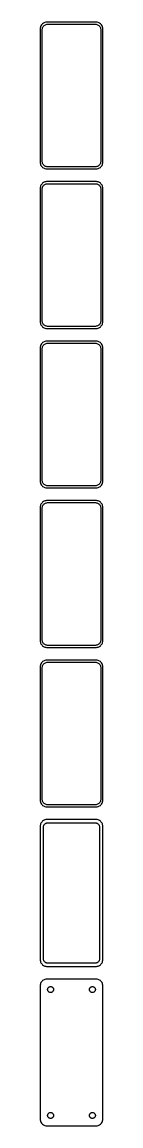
# Model space of a CAD drawing. Header units: metres. Extents: x -22 to 22, y 1658 to 3358.
# Drawn here: x -22 to 22, y 1658 to 2446 of the extents above; entities that cross this region are included whole.
import ezdxf

# ---------------------------------------------------------------- set-up
doc = ezdxf.new("R2010")
doc.units = ezdxf.units.M

msp = doc.modelspace()

# ---------------------------------------------------------------- linework, layer by layer
for p, q in [((-19.6289, 2446.02), (-20.1791, 2445.72)), ((-19.0451, 2446.26), (-19.6289, 2446.02)), ((-18.4369, 2446.41), (-19.0451, 2446.26)), ((-17.8139, 2446.49), (-18.4369, 2446.41)), ((17.8139, 2446.49), (-17.8139, 2446.49)), ((18.4369, 2446.41), (17.8139, 2446.49)), ((19.0451, 2446.26), (18.4369, 2446.41)), ((19.6289, 2446.02), (19.0451, 2446.26)), ((20.1791, 2445.72), (19.6289, 2446.02)), ((-22.4606, 2442.13), (-22.5, 2441.5)), ((-22.5, 2441.5), (-22.5, 2346.5)), ((-22.3429, 2442.74), (-22.4606, 2442.13)), ((-22.1489, 2443.34), (-22.3429, 2442.74)), ((-21.8815, 2443.91), (-22.1489, 2443.34)), ((-21.5451, 2444.44), (-21.8815, 2443.91)), ((-21.1448, 2444.92), (-21.5451, 2444.44)), ((-20.6871, 2445.35), (-21.1448, 2444.92)), ((-21, 2441), (-20.9684, 2441.5)), ((-21, 2347), (-21, 2441)), ((-20.9684, 2441.5), (-20.8743, 2441.99)), ((-20.8743, 2441.99), (-20.7191, 2442.47)), ((-20.7191, 2442.47), (-20.5052, 2442.93)), ((-20.1791, 2445.72), (-20.6871, 2445.35)), ((-20.5052, 2442.93), (-20.2361, 2443.35)), ((-20.2361, 2443.35), (-19.9159, 2443.74)), ((-19.9159, 2443.74), (-19.5497, 2444.08)), ((-19.5497, 2444.08), (-19.1433, 2444.38)), ((-19.1433, 2444.38), (-18.7031, 2444.62)), ((-18.7031, 2444.62), (-18.2361, 2444.8)), ((-18.2361, 2444.8), (-17.7495, 2444.93)), ((-17.7495, 2444.93), (-17.2512, 2444.99)), ((-17.2512, 2444.99), (17.2512, 2444.99)), ((17.2512, 2444.99), (17.7495, 2444.93)), ((17.7495, 2444.93), (18.2361, 2444.8)), ((18.2361, 2444.8), (18.7031, 2444.62)), ((18.7031, 2444.62), (19.1433, 2444.38)), ((19.1433, 2444.38), (19.5497, 2444.08)), ((19.5497, 2444.08), (19.9159, 2443.74)), ((19.9159, 2443.74), (20.2361, 2443.35)), ((20.6871, 2445.35), (20.1791, 2445.72)), ((20.2361, 2443.35), (20.5052, 2442.93)), ((20.5052, 2442.93), (20.7191, 2442.47)), ((21.1448, 2444.92), (20.6871, 2445.35)), ((20.7191, 2442.47), (20.8743, 2441.99)), ((20.8743, 2441.99), (20.9684, 2441.5)), ((20.9684, 2441.5), (21, 2441)), ((21, 2441), (21, 2347)), ((21.5451, 2444.44), (21.1448, 2444.92)), ((21.8815, 2443.91), (21.5451, 2444.44)), ((22.1489, 2443.34), (21.8815, 2443.91)), ((22.3429, 2442.74), (22.1489, 2443.34)), ((22.4606, 2442.13), (22.3429, 2442.74)), ((22.5, 2441.5), (22.4606, 2442.13)), ((22.5, 2346.5), (22.5, 2441.5)), ((-22.5, 2346.5), (-22.4606, 2345.87)), ((-22.4606, 2345.87), (-22.3429, 2345.26)), ((-22.3429, 2345.26), (-22.1489, 2344.66)), ((-22.1489, 2344.66), (-21.8815, 2344.09)), ((-21.8815, 2344.09), (-21.5451, 2343.56)), ((-21.5451, 2343.56), (-21.1448, 2343.08)), ((-20.9684, 2346.5), (-21, 2347)), ((-20.8743, 2346.01), (-20.9684, 2346.5)), ((-20.7191, 2345.53), (-20.8743, 2346.01)), ((-20.5052, 2345.07), (-20.7191, 2345.53)), ((-20.2361, 2344.65), (-20.5052, 2345.07)), ((-19.9159, 2344.26), (-20.2361, 2344.65)), ((-19.5497, 2343.92), (-19.9159, 2344.26)), ((-19.1433, 2343.62), (-19.5497, 2343.92)), ((-18.7031, 2343.38), (-19.1433, 2343.62)), ((-18.2361, 2343.2), (-18.7031, 2343.38)), ((18.7031, 2343.38), (18.2361, 2343.2)), ((19.1433, 2343.62), (18.7031, 2343.38)), ((19.5497, 2343.92), (19.1433, 2343.62)), ((19.9159, 2344.26), (19.5497, 2343.92)), ((20.2361, 2344.65), (19.9159, 2344.26)), ((20.5052, 2345.07), (20.2361, 2344.65)), ((20.7191, 2345.53), (20.5052, 2345.07)), ((20.8743, 2346.01), (20.7191, 2345.53)), ((20.9684, 2346.5), (20.8743, 2346.01)), ((21, 2347), (20.9684, 2346.5)), ((21.1448, 2343.08), (21.5451, 2343.56)), ((21.5451, 2343.56), (21.8815, 2344.09)), ((21.8815, 2344.09), (22.1489, 2344.66)), ((22.1489, 2344.66), (22.3429, 2345.26)), ((22.3429, 2345.26), (22.4606, 2345.87)), ((22.4606, 2345.87), (22.5, 2346.5)), ((-21.1448, 2343.08), (-20.6871, 2342.65)), ((-20.6871, 2342.65), (-20.1791, 2342.28)), ((-20.1791, 2342.28), (-19.6289, 2341.98)), ((-19.6289, 2341.98), (-19.0451, 2341.74)), ((-19.0451, 2341.74), (-18.4369, 2341.59)), ((-18.4369, 2341.59), (-17.8139, 2341.51)), ((-17.7495, 2343.07), (-18.2361, 2343.2)), ((-17.8139, 2341.51), (17.8139, 2341.51)), ((-17.2512, 2343.01), (-17.7495, 2343.07)), ((17.2512, 2343.01), (-17.2512, 2343.01)), ((17.7495, 2343.07), (17.2512, 2343.01)), ((18.2361, 2343.2), (17.7495, 2343.07)), ((17.8139, 2341.51), (18.4369, 2341.59)), ((18.4369, 2341.59), (19.0451, 2341.74)), ((19.0451, 2341.74), (19.6289, 2341.98)), ((19.6289, 2341.98), (20.1791, 2342.28)), ((20.1791, 2342.28), (20.6871, 2342.65)), ((20.6871, 2342.65), (21.1448, 2343.08)), ((-22.4606, 2328.13), (-22.5, 2327.5)), ((-22.5, 2327.5), (-22.5, 2232.5)), ((-22.3429, 2328.74), (-22.4606, 2328.13)), ((-22.1489, 2329.34), (-22.3429, 2328.74)), ((-21.8815, 2329.91), (-22.1489, 2329.34)), ((-21.5451, 2330.44), (-21.8815, 2329.91)), ((-21.1448, 2330.92), (-21.5451, 2330.44)), ((-20.6871, 2331.35), (-21.1448, 2330.92)), ((-21, 2327), (-20.9684, 2327.5)), ((-20.9684, 2327.5), (-20.8743, 2327.99)), ((-20.8743, 2327.99), (-20.7191, 2328.47)), ((-20.7191, 2328.47), (-20.5052, 2328.93)), ((-20.1791, 2331.72), (-20.6871, 2331.35)), ((-20.5052, 2328.93), (-20.2361, 2329.35)), ((-20.2361, 2329.35), (-19.9159, 2329.74)), ((-19.6289, 2332.02), (-20.1791, 2331.72)), ((-19.9159, 2329.74), (-19.5497, 2330.08)), ((-19.0451, 2332.26), (-19.6289, 2332.02)), ((-19.5497, 2330.08), (-19.1433, 2330.38)), ((-19.1433, 2330.38), (-18.7031, 2330.62)), ((-18.4369, 2332.41), (-19.0451, 2332.26)), ((-18.7031, 2330.62), (-18.2361, 2330.8)), ((-17.8139, 2332.49), (-18.4369, 2332.41)), ((-18.2361, 2330.8), (-17.7495, 2330.93)), ((17.8139, 2332.49), (-17.8139, 2332.49)), ((-17.7495, 2330.93), (-17.2512, 2330.99)), ((-17.2512, 2330.99), (17.2512, 2330.99)), ((17.2512, 2330.99), (17.7495, 2330.93)), ((17.7495, 2330.93), (18.2361, 2330.8)), ((18.4369, 2332.41), (17.8139, 2332.49)), ((18.2361, 2330.8), (18.7031, 2330.62)), ((19.0451, 2332.26), (18.4369, 2332.41)), ((18.7031, 2330.62), (19.1433, 2330.38)), ((19.6289, 2332.02), (19.0451, 2332.26)), ((19.1433, 2330.38), (19.5497, 2330.08)), ((19.5497, 2330.08), (19.9159, 2329.74)), ((20.1791, 2331.72), (19.6289, 2332.02)), ((19.9159, 2329.74), (20.2361, 2329.35)), ((20.6871, 2331.35), (20.1791, 2331.72)), ((20.2361, 2329.35), (20.5052, 2328.93)), ((20.5052, 2328.93), (20.7191, 2328.47)), ((21.1448, 2330.92), (20.6871, 2331.35)), ((20.7191, 2328.47), (20.8743, 2327.99)), ((20.8743, 2327.99), (20.9684, 2327.5)), ((20.9684, 2327.5), (21, 2327)), ((21.5451, 2330.44), (21.1448, 2330.92)), ((21.8815, 2329.91), (21.5451, 2330.44)), ((22.1489, 2329.34), (21.8815, 2329.91)), ((22.3429, 2328.74), (22.1489, 2329.34)), ((22.4606, 2328.13), (22.3429, 2328.74)), ((22.5, 2327.5), (22.4606, 2328.13)), ((22.5, 2232.5), (22.5, 2327.5)), ((-21, 2233), (-21, 2327)), ((21, 2327), (21, 2233)), ((-20.9684, 2232.5), (-21, 2233)), ((21, 2233), (20.9684, 2232.5)), ((-22.5, 2232.5), (-22.4606, 2231.87)), ((-22.4606, 2231.87), (-22.3429, 2231.26)), ((-22.3429, 2231.26), (-22.1489, 2230.66)), ((-22.1489, 2230.66), (-21.8815, 2230.09)), ((-21.8815, 2230.09), (-21.5451, 2229.56)), ((-21.5451, 2229.56), (-21.1448, 2229.08)), ((-21.1448, 2229.08), (-20.6871, 2228.65)), ((-20.8743, 2232.01), (-20.9684, 2232.5)), ((-20.7191, 2231.53), (-20.8743, 2232.01)), ((-20.5052, 2231.07), (-20.7191, 2231.53)), ((-20.6871, 2228.65), (-20.1791, 2228.28)), ((-20.2361, 2230.65), (-20.5052, 2231.07)), ((-19.9159, 2230.26), (-20.2361, 2230.65)), ((-20.1791, 2228.28), (-19.6289, 2227.98)), ((-19.5497, 2229.92), (-19.9159, 2230.26)), ((-19.6289, 2227.98), (-19.0451, 2227.74)), ((-19.1433, 2229.62), (-19.5497, 2229.92)), ((-18.7031, 2229.38), (-19.1433, 2229.62)), ((-19.0451, 2227.74), (-18.4369, 2227.59)), ((-18.2361, 2229.2), (-18.7031, 2229.38)), ((-18.4369, 2227.59), (-17.8139, 2227.51)), ((-17.7495, 2229.07), (-18.2361, 2229.2)), ((-17.8139, 2227.51), (17.8139, 2227.51)), ((-17.2512, 2229.01), (-17.7495, 2229.07)), ((17.2512, 2229.01), (-17.2512, 2229.01)), ((17.7495, 2229.07), (17.2512, 2229.01)), ((18.2361, 2229.2), (17.7495, 2229.07)), ((17.8139, 2227.51), (18.4369, 2227.59)), ((18.7031, 2229.38), (18.2361, 2229.2)), ((18.4369, 2227.59), (19.0451, 2227.74)), ((19.1433, 2229.62), (18.7031, 2229.38)), ((19.0451, 2227.74), (19.6289, 2227.98)), ((19.5497, 2229.92), (19.1433, 2229.62)), ((19.9159, 2230.26), (19.5497, 2229.92)), ((19.6289, 2227.98), (20.1791, 2228.28)), ((20.2361, 2230.65), (19.9159, 2230.26)), ((20.1791, 2228.28), (20.6871, 2228.65)), ((20.5052, 2231.07), (20.2361, 2230.65)), ((20.7191, 2231.53), (20.5052, 2231.07)), ((20.6871, 2228.65), (21.1448, 2229.08)), ((20.8743, 2232.01), (20.7191, 2231.53)), ((20.9684, 2232.5), (20.8743, 2232.01)), ((21.1448, 2229.08), (21.5451, 2229.56)), ((21.5451, 2229.56), (21.8815, 2230.09)), ((21.8815, 2230.09), (22.1489, 2230.66)), ((22.1489, 2230.66), (22.3429, 2231.26)), ((22.3429, 2231.26), (22.4606, 2231.87)), ((22.4606, 2231.87), (22.5, 2232.5)), ((-20.6871, 2217.35), (-21.1448, 2216.92)), ((-20.1791, 2217.72), (-20.6871, 2217.35)), ((-19.6289, 2218.02), (-20.1791, 2217.72)), ((-19.0451, 2218.26), (-19.6289, 2218.02)), ((-18.4369, 2218.41), (-19.0451, 2218.26)), ((-17.8139, 2218.49), (-18.4369, 2218.41)), ((17.8139, 2218.49), (-17.8139, 2218.49)), ((18.4369, 2218.41), (17.8139, 2218.49)), ((19.0451, 2218.26), (18.4369, 2218.41)), ((19.6289, 2218.02), (19.0451, 2218.26)), ((20.1791, 2217.72), (19.6289, 2218.02)), ((20.6871, 2217.35), (20.1791, 2217.72)), ((21.1448, 2216.92), (20.6871, 2217.35)), ((-22.4606, 2214.13), (-22.5, 2213.5)), ((-22.5, 2213.5), (-22.5, 2118.5)), ((-22.3429, 2214.74), (-22.4606, 2214.13)), ((-22.1489, 2215.34), (-22.3429, 2214.74)), ((-21.8815, 2215.91), (-22.1489, 2215.34)), ((-21.5451, 2216.44), (-21.8815, 2215.91)), ((-21.1448, 2216.92), (-21.5451, 2216.44)), ((-21, 2213), (-20.9684, 2213.5)), ((-21, 2119), (-21, 2213)), ((-20.9684, 2213.5), (-20.8743, 2213.99)), ((-20.8743, 2213.99), (-20.7191, 2214.47)), ((-20.7191, 2214.47), (-20.5052, 2214.93)), ((-20.5052, 2214.93), (-20.2361, 2215.35)), ((-20.2361, 2215.35), (-19.9159, 2215.74)), ((-19.9159, 2215.74), (-19.5497, 2216.08)), ((-19.5497, 2216.08), (-19.1433, 2216.38)), ((-19.1433, 2216.38), (-18.7031, 2216.62)), ((-18.7031, 2216.62), (-18.2361, 2216.8)), ((-18.2361, 2216.8), (-17.7495, 2216.93)), ((-17.7495, 2216.93), (-17.2512, 2216.99)), ((-17.2512, 2216.99), (17.2512, 2216.99)), ((17.2512, 2216.99), (17.7495, 2216.93)), ((17.7495, 2216.93), (18.2361, 2216.8)), ((18.2361, 2216.8), (18.7031, 2216.62)), ((18.7031, 2216.62), (19.1433, 2216.38)), ((19.1433, 2216.38), (19.5497, 2216.08)), ((19.5497, 2216.08), (19.9159, 2215.74)), ((19.9159, 2215.74), (20.2361, 2215.35)), ((20.2361, 2215.35), (20.5052, 2214.93)), ((20.5052, 2214.93), (20.7191, 2214.47)), ((20.7191, 2214.47), (20.8743, 2213.99)), ((20.8743, 2213.99), (20.9684, 2213.5)), ((20.9684, 2213.5), (21, 2213)), ((21, 2213), (21, 2119)), ((21.5451, 2216.44), (21.1448, 2216.92)), ((21.8815, 2215.91), (21.5451, 2216.44)), ((22.1489, 2215.34), (21.8815, 2215.91)), ((22.3429, 2214.74), (22.1489, 2215.34)), ((22.4606, 2214.13), (22.3429, 2214.74)), ((22.5, 2213.5), (22.4606, 2214.13)), ((22.5, 2118.5), (22.5, 2213.5)), ((-22.5, 2118.5), (-22.4606, 2117.87)), ((-22.4606, 2117.87), (-22.3429, 2117.26)), ((-22.3429, 2117.26), (-22.1489, 2116.66)), ((-22.1489, 2116.66), (-21.8815, 2116.09)), ((-21.8815, 2116.09), (-21.5451, 2115.56)), ((-21.5451, 2115.56), (-21.1448, 2115.08)), ((-21.1448, 2115.08), (-20.6871, 2114.65)), ((-20.9684, 2118.5), (-21, 2119)), ((-20.8743, 2118.01), (-20.9684, 2118.5)), ((-20.7191, 2117.53), (-20.8743, 2118.01)), ((-20.5052, 2117.07), (-20.7191, 2117.53)), ((-20.6871, 2114.65), (-20.1791, 2114.28)), ((-20.2361, 2116.65), (-20.5052, 2117.07)), ((-19.9159, 2116.26), (-20.2361, 2116.65)), ((-19.5497, 2115.92), (-19.9159, 2116.26)), ((-19.1433, 2115.62), (-19.5497, 2115.92)), ((-18.7031, 2115.38), (-19.1433, 2115.62)), ((-18.2361, 2115.2), (-18.7031, 2115.38)), ((-17.7495, 2115.07), (-18.2361, 2115.2)), ((-17.2512, 2115.01), (-17.7495, 2115.07)), ((17.2512, 2115.01), (-17.2512, 2115.01)), ((17.7495, 2115.07), (17.2512, 2115.01)), ((18.2361, 2115.2), (17.7495, 2115.07)), ((18.7031, 2115.38), (18.2361, 2115.2)), ((19.1433, 2115.62), (18.7031, 2115.38)), ((19.5497, 2115.92), (19.1433, 2115.62)), ((19.9159, 2116.26), (19.5497, 2115.92)), ((20.2361, 2116.65), (19.9159, 2116.26)), ((20.1791, 2114.28), (20.6871, 2114.65)), ((20.5052, 2117.07), (20.2361, 2116.65)), ((20.7191, 2117.53), (20.5052, 2117.07)), ((20.6871, 2114.65), (21.1448, 2115.08)), ((20.8743, 2118.01), (20.7191, 2117.53)), ((20.9684, 2118.5), (20.8743, 2118.01)), ((21, 2119), (20.9684, 2118.5)), ((21.1448, 2115.08), (21.5451, 2115.56)), ((21.5451, 2115.56), (21.8815, 2116.09)), ((21.8815, 2116.09), (22.1489, 2116.66)), ((22.1489, 2116.66), (22.3429, 2117.26)), ((22.3429, 2117.26), (22.4606, 2117.87)), ((22.4606, 2117.87), (22.5, 2118.5)), ((-20.1791, 2114.28), (-19.6289, 2113.98)), ((-19.6289, 2113.98), (-19.0451, 2113.74)), ((-19.0451, 2113.74), (-18.4369, 2113.59)), ((-18.4369, 2113.59), (-17.8139, 2113.51)), ((-17.8139, 2113.51), (17.8139, 2113.51)), ((17.8139, 2113.51), (18.4369, 2113.59)), ((18.4369, 2113.59), (19.0451, 2113.74)), ((19.0451, 2113.74), (19.6289, 2113.98)), ((19.6289, 2113.98), (20.1791, 2114.28)), ((-22.4606, 2100.13), (-22.5, 2099.5)), ((-22.5, 2099.5), (-22.5, 2004.5)), ((-22.3429, 2100.74), (-22.4606, 2100.13)), ((-22.1489, 2101.34), (-22.3429, 2100.74)), ((-21.8815, 2101.91), (-22.1489, 2101.34)), ((-21.5451, 2102.44), (-21.8815, 2101.91)), ((-21.1448, 2102.92), (-21.5451, 2102.44)), ((-20.6871, 2103.35), (-21.1448, 2102.92)), ((-21, 2099), (-20.9684, 2099.5)), ((-21, 2005), (-21, 2099)), ((-20.9684, 2099.5), (-20.8743, 2099.99)), ((-20.8743, 2099.99), (-20.7191, 2100.47)), ((-20.7191, 2100.47), (-20.5052, 2100.93)), ((-20.1791, 2103.72), (-20.6871, 2103.35)), ((-20.5052, 2100.93), (-20.2361, 2101.35)), ((-20.2361, 2101.35), (-19.9159, 2101.74)), ((-19.6289, 2104.02), (-20.1791, 2103.72)), ((-19.9159, 2101.74), (-19.5497, 2102.08)), ((-19.0451, 2104.26), (-19.6289, 2104.02)), ((-19.5497, 2102.08), (-19.1433, 2102.38)), ((-19.1433, 2102.38), (-18.7031, 2102.62)), ((-18.4369, 2104.41), (-19.0451, 2104.26)), ((-18.7031, 2102.62), (-18.2361, 2102.8)), ((-17.8139, 2104.49), (-18.4369, 2104.41)), ((-18.2361, 2102.8), (-17.7495, 2102.93)), ((17.8139, 2104.49), (-17.8139, 2104.49)), ((-17.7495, 2102.93), (-17.2512, 2102.99)), ((-17.2512, 2102.99), (17.2512, 2102.99)), ((17.2512, 2102.99), (17.7495, 2102.93)), ((17.7495, 2102.93), (18.2361, 2102.8)), ((18.4369, 2104.41), (17.8139, 2104.49)), ((18.2361, 2102.8), (18.7031, 2102.62)), ((19.0451, 2104.26), (18.4369, 2104.41)), ((18.7031, 2102.62), (19.1433, 2102.38)), ((19.6289, 2104.02), (19.0451, 2104.26)), ((19.1433, 2102.38), (19.5497, 2102.08)), ((19.5497, 2102.08), (19.9159, 2101.74)), ((20.1791, 2103.72), (19.6289, 2104.02)), ((19.9159, 2101.74), (20.2361, 2101.35)), ((20.6871, 2103.35), (20.1791, 2103.72)), ((20.2361, 2101.35), (20.5052, 2100.93)), ((20.5052, 2100.93), (20.7191, 2100.47)), ((21.1448, 2102.92), (20.6871, 2103.35)), ((20.7191, 2100.47), (20.8743, 2099.99)), ((20.8743, 2099.99), (20.9684, 2099.5)), ((20.9684, 2099.5), (21, 2099)), ((21, 2099), (21, 2005)), ((21.5451, 2102.44), (21.1448, 2102.92)), ((21.8815, 2101.91), (21.5451, 2102.44)), ((22.1489, 2101.34), (21.8815, 2101.91)), ((22.3429, 2100.74), (22.1489, 2101.34)), ((22.4606, 2100.13), (22.3429, 2100.74)), ((22.5, 2099.5), (22.4606, 2100.13)), ((22.5, 2004.5), (22.5, 2099.5)), ((-22.5, 2004.5), (-22.4606, 2003.87)), ((-20.9684, 2004.5), (-21, 2005)), ((-20.8743, 2004.01), (-20.9684, 2004.5)), ((-20.7191, 2003.53), (-20.8743, 2004.01)), ((20.8743, 2004.01), (20.7191, 2003.53)), ((20.9684, 2004.5), (20.8743, 2004.01)), ((21, 2005), (20.9684, 2004.5)), ((22.4606, 2003.87), (22.5, 2004.5)), ((-22.4606, 2003.87), (-22.3429, 2003.26)), ((-22.3429, 2003.26), (-22.1489, 2002.66)), ((-22.1489, 2002.66), (-21.8815, 2002.09)), ((-21.8815, 2002.09), (-21.5451, 2001.56)), ((-21.5451, 2001.56), (-21.1448, 2001.08)), ((-21.1448, 2001.08), (-20.6871, 2000.65)), ((-20.5052, 2003.07), (-20.7191, 2003.53)), ((-20.6871, 2000.65), (-20.1791, 2000.28)), ((-20.2361, 2002.65), (-20.5052, 2003.07)), ((-19.9159, 2002.26), (-20.2361, 2002.65)), ((-20.1791, 2000.28), (-19.6289, 1999.98)), ((-19.5497, 2001.92), (-19.9159, 2002.26)), ((-19.6289, 1999.98), (-19.0451, 1999.74)), ((-19.1433, 2001.62), (-19.5497, 2001.92)), ((-18.7031, 2001.38), (-19.1433, 2001.62)), ((-19.0451, 1999.74), (-18.4369, 1999.59)), ((-18.2361, 2001.2), (-18.7031, 2001.38)), ((-18.4369, 1999.59), (-17.8139, 1999.51)), ((-17.7495, 2001.07), (-18.2361, 2001.2)), ((-17.8139, 1999.51), (17.8139, 1999.51)), ((-17.2512, 2001.01), (-17.7495, 2001.07)), ((17.2512, 2001.01), (-17.2512, 2001.01)), ((17.7495, 2001.07), (17.2512, 2001.01)), ((18.2361, 2001.2), (17.7495, 2001.07)), ((17.8139, 1999.51), (18.4369, 1999.59)), ((18.7031, 2001.38), (18.2361, 2001.2)), ((18.4369, 1999.59), (19.0451, 1999.74)), ((19.1433, 2001.62), (18.7031, 2001.38)), ((19.0451, 1999.74), (19.6289, 1999.98)), ((19.5497, 2001.92), (19.1433, 2001.62)), ((19.9159, 2002.26), (19.5497, 2001.92)), ((19.6289, 1999.98), (20.1791, 2000.28)), ((20.2361, 2002.65), (19.9159, 2002.26)), ((20.1791, 2000.28), (20.6871, 2000.65)), ((20.5052, 2003.07), (20.2361, 2002.65)), ((20.7191, 2003.53), (20.5052, 2003.07)), ((20.6871, 2000.65), (21.1448, 2001.08)), ((21.1448, 2001.08), (21.5451, 2001.56)), ((21.5451, 2001.56), (21.8815, 2002.09)), ((21.8815, 2002.09), (22.1489, 2002.66)), ((22.1489, 2002.66), (22.3429, 2003.26)), ((22.3429, 2003.26), (22.4606, 2003.87)), ((-21.5451, 1988.44), (-21.8815, 1987.91)), ((-21.1448, 1988.92), (-21.5451, 1988.44)), ((-20.6871, 1989.35), (-21.1448, 1988.92)), ((-20.1791, 1989.72), (-20.6871, 1989.35)), ((-19.6289, 1990.02), (-20.1791, 1989.72)), ((-19.0451, 1990.26), (-19.6289, 1990.02)), ((-19.5497, 1988.08), (-19.1433, 1988.38)), ((-19.1433, 1988.38), (-18.7031, 1988.62)), ((-18.4369, 1990.41), (-19.0451, 1990.26)), ((-18.7031, 1988.62), (-18.2361, 1988.8)), ((-17.8139, 1990.49), (-18.4369, 1990.41)), ((-18.2361, 1988.8), (-17.7495, 1988.93)), ((17.8139, 1990.49), (-17.8139, 1990.49)), ((-17.7495, 1988.93), (-17.2512, 1988.99)), ((-17.2512, 1988.99), (17.2512, 1988.99)), ((17.2512, 1988.99), (17.7495, 1988.93)), ((17.7495, 1988.93), (18.2361, 1988.8)), ((18.4369, 1990.41), (17.8139, 1990.49)), ((18.2361, 1988.8), (18.7031, 1988.62)), ((19.0451, 1990.26), (18.4369, 1990.41)), ((18.7031, 1988.62), (19.1433, 1988.38)), ((19.6289, 1990.02), (19.0451, 1990.26)), ((19.1433, 1988.38), (19.5497, 1988.08)), ((20.1791, 1989.72), (19.6289, 1990.02)), ((20.6871, 1989.35), (20.1791, 1989.72)), ((21.1448, 1988.92), (20.6871, 1989.35)), ((21.5451, 1988.44), (21.1448, 1988.92)), ((21.8815, 1987.91), (21.5451, 1988.44)), ((-22.4606, 1986.13), (-22.5, 1985.5)), ((-22.5, 1985.5), (-22.5, 1890.5)), ((-22.3429, 1986.74), (-22.4606, 1986.13)), ((-22.1489, 1987.34), (-22.3429, 1986.74)), ((-21.8815, 1987.91), (-22.1489, 1987.34)), ((-21, 1985), (-20.9684, 1985.5)), ((-21, 1891), (-21, 1985)), ((-20.9684, 1985.5), (-20.8743, 1985.99)), ((-20.8743, 1985.99), (-20.7191, 1986.47)), ((-20.7191, 1986.47), (-20.5052, 1986.93)), ((-20.5052, 1986.93), (-20.2361, 1987.35)), ((-20.2361, 1987.35), (-19.9159, 1987.74)), ((-19.9159, 1987.74), (-19.5497, 1988.08)), ((19.5497, 1988.08), (19.9159, 1987.74)), ((19.9159, 1987.74), (20.2361, 1987.35)), ((20.2361, 1987.35), (20.5052, 1986.93)), ((20.5052, 1986.93), (20.7191, 1986.47)), ((20.7191, 1986.47), (20.8743, 1985.99)), ((20.8743, 1985.99), (20.9684, 1985.5)), ((20.9684, 1985.5), (21, 1985)), ((21, 1985), (21, 1891)), ((22.1489, 1987.34), (21.8815, 1987.91)), ((22.3429, 1986.74), (22.1489, 1987.34)), ((22.4606, 1986.13), (22.3429, 1986.74)), ((22.5, 1985.5), (22.4606, 1986.13)), ((22.5, 1890.5), (22.5, 1985.5)), ((-22.5, 1890.5), (-22.4606, 1889.87)), ((-22.4606, 1889.87), (-22.3429, 1889.26)), ((-22.3429, 1889.26), (-22.1489, 1888.66)), ((-22.1489, 1888.66), (-21.8815, 1888.09)), ((-21.8815, 1888.09), (-21.5451, 1887.56)), ((-21.5451, 1887.56), (-21.1448, 1887.08)), ((-21.1448, 1887.08), (-20.6871, 1886.65)), ((-20.9684, 1890.5), (-21, 1891)), ((-20.8743, 1890.01), (-20.9684, 1890.5)), ((-20.7191, 1889.53), (-20.8743, 1890.01)), ((-20.5052, 1889.07), (-20.7191, 1889.53)), ((-20.6871, 1886.65), (-20.1791, 1886.28)), ((-20.2361, 1888.65), (-20.5052, 1889.07)), ((-19.9159, 1888.26), (-20.2361, 1888.65)), ((-20.1791, 1886.28), (-19.6289, 1885.98)), ((-19.5497, 1887.92), (-19.9159, 1888.26)), ((-19.6289, 1885.98), (-19.0451, 1885.74)), ((-19.1433, 1887.62), (-19.5497, 1887.92)), ((-18.7031, 1887.38), (-19.1433, 1887.62)), ((-19.0451, 1885.74), (-18.4369, 1885.59)), ((-18.2361, 1887.2), (-18.7031, 1887.38)), ((-17.7495, 1887.07), (-18.2361, 1887.2)), ((-17.2512, 1887.01), (-17.7495, 1887.07)), ((17.2512, 1887.01), (-17.2512, 1887.01)), ((17.7495, 1887.07), (17.2512, 1887.01)), ((18.2361, 1887.2), (17.7495, 1887.07)), ((18.7031, 1887.38), (18.2361, 1887.2)), ((18.4369, 1885.59), (19.0451, 1885.74)), ((19.1433, 1887.62), (18.7031, 1887.38)), ((19.0451, 1885.74), (19.6289, 1885.98)), ((19.5497, 1887.92), (19.1433, 1887.62)), ((19.9159, 1888.26), (19.5497, 1887.92)), ((19.6289, 1885.98), (20.1791, 1886.28)), ((20.2361, 1888.65), (19.9159, 1888.26)), ((20.1791, 1886.28), (20.6871, 1886.65)), ((20.5052, 1889.07), (20.2361, 1888.65)), ((20.7191, 1889.53), (20.5052, 1889.07)), ((20.6871, 1886.65), (21.1448, 1887.08)), ((20.8743, 1890.01), (20.7191, 1889.53)), ((20.9684, 1890.5), (20.8743, 1890.01)), ((21, 1891), (20.9684, 1890.5)), ((21.1448, 1887.08), (21.5451, 1887.56)), ((21.5451, 1887.56), (21.8815, 1888.09)), ((21.8815, 1888.09), (22.1489, 1888.66)), ((22.1489, 1888.66), (22.3429, 1889.26)), ((22.3429, 1889.26), (22.4606, 1889.87)), ((22.4606, 1889.87), (22.5, 1890.5)), ((-18.4369, 1885.59), (-17.8139, 1885.51)), ((-17.8139, 1885.51), (17.8139, 1885.51)), ((17.8139, 1885.51), (18.4369, 1885.59)), ((-22.4606, 1872.13), (-22.5, 1871.5)), ((-22.5, 1871.5), (-22.5, 1776.5)), ((-22.3429, 1872.74), (-22.4606, 1872.13)), ((-22.1489, 1873.34), (-22.3429, 1872.74)), ((-21.8815, 1873.91), (-22.1489, 1873.34)), ((-21.5451, 1874.44), (-21.8815, 1873.91)), ((-21.1448, 1874.92), (-21.5451, 1874.44)), ((-20.6871, 1875.35), (-21.1448, 1874.92)), ((-20.1791, 1875.72), (-20.6871, 1875.35)), ((-19.6289, 1876.02), (-20.1791, 1875.72)), ((-20.1129, 1871), (-20.0884, 1871.39)), ((-20.1129, 1777), (-20.1129, 1871)), ((-20.0884, 1871.39), (-20.0151, 1871.77)), ((-20.0151, 1871.77), (-19.8943, 1872.15)), ((-19.8943, 1872.15), (-19.7279, 1872.5)), ((-19.7279, 1872.5), (-19.5184, 1872.83)), ((-19.0451, 1876.26), (-19.6289, 1876.02)), ((-19.5184, 1872.83), (-19.2692, 1873.13)), ((-19.2692, 1873.13), (-18.9842, 1873.4)), ((-18.4369, 1876.41), (-19.0451, 1876.26)), ((-18.9842, 1873.4), (-18.668, 1873.63)), ((-18.668, 1873.63), (-18.3254, 1873.82)), ((-17.8139, 1876.49), (-18.4369, 1876.41)), ((-18.3254, 1873.82), (-17.9619, 1873.96)), ((-17.9619, 1873.96), (-17.5833, 1874.06)), ((17.8139, 1876.49), (-17.8139, 1876.49)), ((-17.5833, 1874.06), (-17.1954, 1874.11)), ((-17.1954, 1874.11), (17.1954, 1874.11)), ((17.1954, 1874.11), (17.5833, 1874.06)), ((17.5833, 1874.06), (17.9619, 1873.96)), ((18.4369, 1876.41), (17.8139, 1876.49)), ((17.9619, 1873.96), (18.3254, 1873.82)), ((18.3254, 1873.82), (18.668, 1873.63)), ((19.0451, 1876.26), (18.4369, 1876.41)), ((18.668, 1873.63), (18.9842, 1873.4)), ((18.9842, 1873.4), (19.2692, 1873.13)), ((19.6289, 1876.02), (19.0451, 1876.26)), ((19.2692, 1873.13), (19.5184, 1872.83)), ((19.5184, 1872.83), (19.7279, 1872.5)), ((20.1791, 1875.72), (19.6289, 1876.02)), ((19.7279, 1872.5), (19.8943, 1872.15)), ((19.8943, 1872.15), (20.0151, 1871.77)), ((20.0151, 1871.77), (20.0884, 1871.39)), ((20.0884, 1871.39), (20.1129, 1871)), ((20.1129, 1871), (20.1129, 1777)), ((20.6871, 1875.35), (20.1791, 1875.72)), ((21.1448, 1874.92), (20.6871, 1875.35)), ((21.5451, 1874.44), (21.1448, 1874.92)), ((21.8815, 1873.91), (21.5451, 1874.44)), ((22.1489, 1873.34), (21.8815, 1873.91)), ((22.3429, 1872.74), (22.1489, 1873.34)), ((22.4606, 1872.13), (22.3429, 1872.74)), ((22.5, 1871.5), (22.4606, 1872.13)), ((22.5, 1776.5), (22.5, 1871.5)), ((-22.5, 1776.5), (-22.4606, 1775.87)), ((-22.4606, 1775.87), (-22.3429, 1775.26)), ((-22.3429, 1775.26), (-22.1489, 1774.66)), ((-20.0884, 1776.61), (-20.1129, 1777)), ((-20.0151, 1776.23), (-20.0884, 1776.61)), ((-19.8943, 1775.85), (-20.0151, 1776.23)), ((-19.7279, 1775.5), (-19.8943, 1775.85)), ((-19.5184, 1775.17), (-19.7279, 1775.5)), ((19.7279, 1775.5), (19.5184, 1775.17)), ((19.8943, 1775.85), (19.7279, 1775.5)), ((20.0151, 1776.23), (19.8943, 1775.85)), ((20.0884, 1776.61), (20.0151, 1776.23)), ((20.1129, 1777), (20.0884, 1776.61)), ((22.1489, 1774.66), (22.3429, 1775.26)), ((22.3429, 1775.26), (22.4606, 1775.87)), ((22.4606, 1775.87), (22.5, 1776.5)), ((-22.1489, 1774.66), (-21.8815, 1774.09)), ((-21.8815, 1774.09), (-21.5451, 1773.56)), ((-21.5451, 1773.56), (-21.1448, 1773.08)), ((-21.1448, 1773.08), (-20.6871, 1772.65)), ((-20.6871, 1772.65), (-20.1791, 1772.28)), ((-20.1791, 1772.28), (-19.6289, 1771.98)), ((-19.6289, 1771.98), (-19.0451, 1771.74)), ((-19.2692, 1774.87), (-19.5184, 1775.17)), ((-18.9842, 1774.6), (-19.2692, 1774.87)), ((-19.0451, 1771.74), (-18.4369, 1771.59)), ((-18.668, 1774.37), (-18.9842, 1774.6)), ((-18.3254, 1774.18), (-18.668, 1774.37)), ((-18.4369, 1771.59), (-17.8139, 1771.51)), ((-17.9619, 1774.04), (-18.3254, 1774.18)), ((-17.5833, 1773.94), (-17.9619, 1774.04)), ((-17.8139, 1771.51), (17.8139, 1771.51)), ((-17.1954, 1773.89), (-17.5833, 1773.94)), ((17.1954, 1773.89), (-17.1954, 1773.89)), ((17.5833, 1773.94), (17.1954, 1773.89)), ((17.9619, 1774.04), (17.5833, 1773.94)), ((17.8139, 1771.51), (18.4369, 1771.59)), ((18.3254, 1774.18), (17.9619, 1774.04)), ((18.668, 1774.37), (18.3254, 1774.18)), ((18.4369, 1771.59), (19.0451, 1771.74)), ((18.9842, 1774.6), (18.668, 1774.37)), ((19.2692, 1774.87), (18.9842, 1774.6)), ((19.0451, 1771.74), (19.6289, 1771.98)), ((19.5184, 1775.17), (19.2692, 1774.87)), ((19.6289, 1771.98), (20.1791, 1772.28)), ((20.1791, 1772.28), (20.6871, 1772.65)), ((20.6871, 1772.65), (21.1448, 1773.08)), ((21.1448, 1773.08), (21.5451, 1773.56)), ((21.5451, 1773.56), (21.8815, 1774.09)), ((21.8815, 1774.09), (22.1489, 1774.66)), ((-21.8815, 1759.91), (-22.1489, 1759.34)), ((-21.5451, 1760.44), (-21.8815, 1759.91)), ((-21.1448, 1760.92), (-21.5451, 1760.44)), ((-20.6871, 1761.35), (-21.1448, 1760.92)), ((-20.1791, 1761.72), (-20.6871, 1761.35)), ((-19.6289, 1762.02), (-20.1791, 1761.72)), ((-19.0451, 1762.26), (-19.6289, 1762.02)), ((-18.4369, 1762.41), (-19.0451, 1762.26)), ((-17.8139, 1762.49), (-18.4369, 1762.41)), ((17.8139, 1762.49), (-17.8139, 1762.49)), ((18.4369, 1762.41), (17.8139, 1762.49)), ((19.0451, 1762.26), (18.4369, 1762.41)), ((19.6289, 1762.02), (19.0451, 1762.26)), ((20.1791, 1761.72), (19.6289, 1762.02)), ((20.6871, 1761.35), (20.1791, 1761.72)), ((21.1448, 1760.92), (20.6871, 1761.35)), ((21.5451, 1760.44), (21.1448, 1760.92)), ((21.8815, 1759.91), (21.5451, 1760.44)), ((22.1489, 1759.34), (21.8815, 1759.91)), ((-22.4606, 1758.13), (-22.5, 1757.5)), ((-22.5, 1757.5), (-22.5, 1662.5)), ((-22.3429, 1758.74), (-22.4606, 1758.13)), ((-22.1489, 1759.34), (-22.3429, 1758.74)), ((-17.1353, 1755), (-17.1185, 1755.27)), ((-17.1185, 1754.73), (-17.1353, 1755)), ((-17.1185, 1755.27), (-17.0682, 1755.53)), ((-17.0682, 1754.47), (-17.1185, 1754.73)), ((-17.0682, 1755.53), (-16.9853, 1755.79)), ((-16.9853, 1754.21), (-17.0682, 1754.47)), ((-16.9853, 1755.79), (-16.8712, 1756.03)), ((-16.8712, 1753.97), (-16.9853, 1754.21)), ((-16.8712, 1756.03), (-16.7275, 1756.26)), ((-16.7275, 1753.74), (-16.8712, 1753.97)), ((-16.7275, 1756.26), (-16.5565, 1756.46)), ((-16.5565, 1753.54), (-16.7275, 1753.74)), ((-16.5565, 1756.46), (-16.3611, 1756.65)), ((-16.3611, 1753.35), (-16.5565, 1753.54)), ((-16.3611, 1756.65), (-16.1441, 1756.8)), ((-16.1441, 1753.2), (-16.3611, 1753.35)), ((-16.1441, 1756.8), (-15.9091, 1756.93)), ((-15.9091, 1753.07), (-16.1441, 1753.2)), ((-15.9091, 1756.93), (-15.6598, 1757.03)), ((-15.6598, 1752.97), (-15.9091, 1753.07)), ((-15.6598, 1757.03), (-15.4001, 1757.1)), ((-15.4001, 1752.9), (-15.6598, 1752.97)), ((-15.4001, 1757.1), (-15.1341, 1757.13)), ((-15.1341, 1752.87), (-15.4001, 1752.9)), ((-15.1341, 1757.13), (-14.8659, 1757.13)), ((-14.8659, 1752.87), (-15.1341, 1752.87)), ((-14.8659, 1757.13), (-14.5999, 1757.1)), ((-14.5999, 1752.9), (-14.8659, 1752.87)), ((-14.5999, 1757.1), (-14.3401, 1757.03)), ((-14.3401, 1752.97), (-14.5999, 1752.9)), ((-14.3401, 1757.03), (-14.0908, 1756.93)), ((-14.0908, 1753.07), (-14.3401, 1752.97)), ((-14.0908, 1756.93), (-13.8559, 1756.8)), ((-13.8559, 1753.2), (-14.0908, 1753.07)), ((-13.8559, 1756.8), (-13.6389, 1756.65)), ((-13.6389, 1753.35), (-13.8559, 1753.2)), ((-13.6389, 1756.65), (-13.4434, 1756.46)), ((-13.4434, 1753.54), (-13.6389, 1753.35)), ((-13.4434, 1756.46), (-13.2725, 1756.26)), ((-13.2725, 1753.74), (-13.4434, 1753.54)), ((-13.2725, 1756.26), (-13.1288, 1756.03)), ((-13.1288, 1753.97), (-13.2725, 1753.74)), ((-13.1288, 1756.03), (-13.0146, 1755.79)), ((-13.0146, 1754.21), (-13.1288, 1753.97)), ((-13.0146, 1755.79), (-12.9318, 1755.53)), ((-12.9318, 1754.47), (-13.0146, 1754.21)), ((-12.9318, 1755.53), (-12.8815, 1755.27)), ((-12.8815, 1754.73), (-12.9318, 1754.47)), ((-12.8815, 1755.27), (-12.8647, 1755)), ((-12.8647, 1755), (-12.8815, 1754.73)), ((12.8647, 1755), (12.8815, 1755.27)), ((12.8815, 1754.73), (12.8647, 1755)), ((12.8815, 1755.27), (12.9318, 1755.53)), ((12.9318, 1754.47), (12.8815, 1754.73)), ((12.9318, 1755.53), (13.0146, 1755.79)), ((13.0146, 1754.21), (12.9318, 1754.47)), ((13.0146, 1755.79), (13.1288, 1756.03)), ((13.1288, 1753.97), (13.0146, 1754.21)), ((13.1288, 1756.03), (13.2725, 1756.26)), ((13.2725, 1753.74), (13.1288, 1753.97)), ((13.2725, 1756.26), (13.4434, 1756.46)), ((13.4434, 1753.54), (13.2725, 1753.74)), ((13.4434, 1756.46), (13.6389, 1756.65)), ((13.6389, 1753.35), (13.4434, 1753.54)), ((13.6389, 1756.65), (13.8559, 1756.8)), ((13.8559, 1753.2), (13.6389, 1753.35)), ((13.8559, 1756.8), (14.0908, 1756.93)), ((14.0908, 1753.07), (13.8559, 1753.2)), ((14.0908, 1756.93), (14.3401, 1757.03)), ((14.3401, 1752.97), (14.0908, 1753.07)), ((14.3401, 1757.03), (14.5999, 1757.1)), ((14.5999, 1752.9), (14.3401, 1752.97)), ((14.5999, 1757.1), (14.8659, 1757.13)), ((14.8659, 1752.87), (14.5999, 1752.9)), ((14.8659, 1757.13), (15.1341, 1757.13)), ((15.1341, 1752.87), (14.8659, 1752.87)), ((15.1341, 1757.13), (15.4001, 1757.1)), ((15.4001, 1752.9), (15.1341, 1752.87)), ((15.4001, 1757.1), (15.6598, 1757.03)), ((15.6598, 1752.97), (15.4001, 1752.9)), ((15.6598, 1757.03), (15.9091, 1756.93)), ((15.9091, 1753.07), (15.6598, 1752.97)), ((15.9091, 1756.93), (16.1441, 1756.8)), ((16.1441, 1753.2), (15.9091, 1753.07)), ((16.1441, 1756.8), (16.3611, 1756.65)), ((16.3611, 1753.35), (16.1441, 1753.2)), ((16.3611, 1756.65), (16.5565, 1756.46)), ((16.5565, 1753.54), (16.3611, 1753.35)), ((16.5565, 1756.46), (16.7275, 1756.26)), ((16.7275, 1753.74), (16.5565, 1753.54)), ((16.7275, 1756.26), (16.8712, 1756.03)), ((16.8712, 1753.97), (16.7275, 1753.74)), ((16.8712, 1756.03), (16.9853, 1755.79)), ((16.9853, 1754.21), (16.8712, 1753.97)), ((16.9853, 1755.79), (17.0682, 1755.53)), ((17.0682, 1754.47), (16.9853, 1754.21)), ((17.0682, 1755.53), (17.1185, 1755.27)), ((17.1185, 1754.73), (17.0682, 1754.47)), ((17.1185, 1755.27), (17.1353, 1755)), ((17.1353, 1755), (17.1185, 1754.73)), ((22.3429, 1758.74), (22.1489, 1759.34)), ((22.4606, 1758.13), (22.3429, 1758.74)), ((22.5, 1757.5), (22.4606, 1758.13)), ((22.5, 1662.5), (22.5, 1757.5)), ((-17.1353, 1665), (-17.1185, 1665.27)), ((-17.1185, 1664.73), (-17.1353, 1665)), ((-17.1185, 1665.27), (-17.0682, 1665.53)), ((-17.0682, 1665.53), (-16.9853, 1665.79)), ((-16.9853, 1665.79), (-16.8712, 1666.03)), ((-16.8712, 1666.03), (-16.7275, 1666.26)), ((-16.7275, 1666.26), (-16.5565, 1666.46)), ((-16.5565, 1666.46), (-16.3611, 1666.65)), ((-16.3611, 1666.65), (-16.1441, 1666.8)), ((-16.1441, 1666.8), (-15.9091, 1666.93)), ((-15.9091, 1666.93), (-15.6598, 1667.03)), ((-15.6598, 1667.03), (-15.4001, 1667.1)), ((-15.4001, 1667.1), (-15.1341, 1667.13)), ((-15.1341, 1667.13), (-14.8659, 1667.13)), ((-14.8659, 1667.13), (-14.5999, 1667.1)), ((-14.5999, 1667.1), (-14.3401, 1667.03)), ((-14.3401, 1667.03), (-14.0908, 1666.93)), ((-14.0908, 1666.93), (-13.8559, 1666.8)), ((-13.8559, 1666.8), (-13.6389, 1666.65)), ((-13.6389, 1666.65), (-13.4434, 1666.46)), ((-13.4434, 1666.46), (-13.2725, 1666.26)), ((-13.2725, 1666.26), (-13.1288, 1666.03)), ((-13.1288, 1666.03), (-13.0146, 1665.79)), ((-13.0146, 1665.79), (-12.9318, 1665.53)), ((-12.9318, 1665.53), (-12.8815, 1665.27)), ((-12.8815, 1665.27), (-12.8647, 1665)), ((-12.8647, 1665), (-12.8815, 1664.73)), ((12.8647, 1665), (12.8815, 1665.27)), ((12.8815, 1664.73), (12.8647, 1665)), ((12.8815, 1665.27), (12.9318, 1665.53)), ((12.9318, 1665.53), (13.0146, 1665.79)), ((13.0146, 1665.79), (13.1288, 1666.03)), ((13.1288, 1666.03), (13.2725, 1666.26)), ((13.2725, 1666.26), (13.4434, 1666.46)), ((13.4434, 1666.46), (13.6389, 1666.65)), ((13.6389, 1666.65), (13.8559, 1666.8)), ((13.8559, 1666.8), (14.0908, 1666.93)), ((14.0908, 1666.93), (14.3401, 1667.03)), ((14.3401, 1667.03), (14.5999, 1667.1)), ((14.5999, 1667.1), (14.8659, 1667.13)), ((14.8659, 1667.13), (15.1341, 1667.13)), ((15.1341, 1667.13), (15.4001, 1667.1)), ((15.4001, 1667.1), (15.6598, 1667.03)), ((15.6598, 1667.03), (15.9091, 1666.93)), ((15.9091, 1666.93), (16.1441, 1666.8)), ((16.1441, 1666.8), (16.3611, 1666.65)), ((16.3611, 1666.65), (16.5565, 1666.46)), ((16.5565, 1666.46), (16.7275, 1666.26)), ((16.7275, 1666.26), (16.8712, 1666.03)), ((16.8712, 1666.03), (16.9853, 1665.79)), ((16.9853, 1665.79), (17.0682, 1665.53)), ((17.0682, 1665.53), (17.1185, 1665.27)), ((17.1185, 1665.27), (17.1353, 1665)), ((17.1353, 1665), (17.1185, 1664.73)), ((-22.5, 1662.5), (-22.4606, 1661.87)), ((-22.4606, 1661.87), (-22.3429, 1661.26)), ((-22.3429, 1661.26), (-22.1489, 1660.66)), ((-22.1489, 1660.66), (-21.8815, 1660.09)), ((-21.8815, 1660.09), (-21.5451, 1659.56)), ((-21.5451, 1659.56), (-21.1448, 1659.08)), ((-21.1448, 1659.08), (-20.6871, 1658.65)), ((-20.6871, 1658.65), (-20.1791, 1658.28)), ((-20.1791, 1658.28), (-19.6289, 1657.98)), ((-19.6289, 1657.98), (-19.0451, 1657.74)), ((-19.0451, 1657.74), (-18.4369, 1657.59)), ((-18.4369, 1657.59), (-17.8139, 1657.51)), ((-17.8139, 1657.51), (17.8139, 1657.51)), ((-17.0682, 1664.47), (-17.1185, 1664.73)), ((-16.9853, 1664.21), (-17.0682, 1664.47)), ((-16.8712, 1663.97), (-16.9853, 1664.21)), ((-16.7275, 1663.74), (-16.8712, 1663.97)), ((-16.5565, 1663.54), (-16.7275, 1663.74)), ((-16.3611, 1663.35), (-16.5565, 1663.54)), ((-16.1441, 1663.2), (-16.3611, 1663.35)), ((-15.9091, 1663.07), (-16.1441, 1663.2)), ((-15.6598, 1662.97), (-15.9091, 1663.07)), ((-15.4001, 1662.9), (-15.6598, 1662.97)), ((-15.1341, 1662.87), (-15.4001, 1662.9)), ((-14.8659, 1662.87), (-15.1341, 1662.87)), ((-14.5999, 1662.9), (-14.8659, 1662.87)), ((-14.3401, 1662.97), (-14.5999, 1662.9)), ((-14.0908, 1663.07), (-14.3401, 1662.97)), ((-13.8559, 1663.2), (-14.0908, 1663.07)), ((-13.6389, 1663.35), (-13.8559, 1663.2)), ((-13.4434, 1663.54), (-13.6389, 1663.35)), ((-13.2725, 1663.74), (-13.4434, 1663.54)), ((-13.1288, 1663.97), (-13.2725, 1663.74)), ((-13.0146, 1664.21), (-13.1288, 1663.97)), ((-12.9318, 1664.47), (-13.0146, 1664.21)), ((-12.8815, 1664.73), (-12.9318, 1664.47)), ((12.9318, 1664.47), (12.8815, 1664.73)), ((13.0146, 1664.21), (12.9318, 1664.47)), ((13.1288, 1663.97), (13.0146, 1664.21)), ((13.2725, 1663.74), (13.1288, 1663.97)), ((13.4434, 1663.54), (13.2725, 1663.74)), ((13.6389, 1663.35), (13.4434, 1663.54)), ((13.8559, 1663.2), (13.6389, 1663.35)), ((14.0908, 1663.07), (13.8559, 1663.2)), ((14.3401, 1662.97), (14.0908, 1663.07)), ((14.5999, 1662.9), (14.3401, 1662.97)), ((14.8659, 1662.87), (14.5999, 1662.9)), ((15.1341, 1662.87), (14.8659, 1662.87)), ((15.4001, 1662.9), (15.1341, 1662.87)), ((15.6598, 1662.97), (15.4001, 1662.9)), ((15.9091, 1663.07), (15.6598, 1662.97)), ((16.1441, 1663.2), (15.9091, 1663.07)), ((16.3611, 1663.35), (16.1441, 1663.2)), ((16.5565, 1663.54), (16.3611, 1663.35)), ((16.7275, 1663.74), (16.5565, 1663.54)), ((16.8712, 1663.97), (16.7275, 1663.74)), ((16.9853, 1664.21), (16.8712, 1663.97)), ((17.0682, 1664.47), (16.9853, 1664.21)), ((17.1185, 1664.73), (17.0682, 1664.47)), ((17.8139, 1657.51), (18.4369, 1657.59)), ((18.4369, 1657.59), (19.0451, 1657.74)), ((19.0451, 1657.74), (19.6289, 1657.98)), ((19.6289, 1657.98), (20.1791, 1658.28)), ((20.1791, 1658.28), (20.6871, 1658.65)), ((20.6871, 1658.65), (21.1448, 1659.08)), ((21.1448, 1659.08), (21.5451, 1659.56)), ((21.5451, 1659.56), (21.8815, 1660.09)), ((21.8815, 1660.09), (22.1489, 1660.66)), ((22.1489, 1660.66), (22.3429, 1661.26)), ((22.3429, 1661.26), (22.4606, 1661.87)), ((22.4606, 1661.87), (22.5, 1662.5))]:
    msp.add_line(p, q)

doc.saveas('drawing.dxf')
